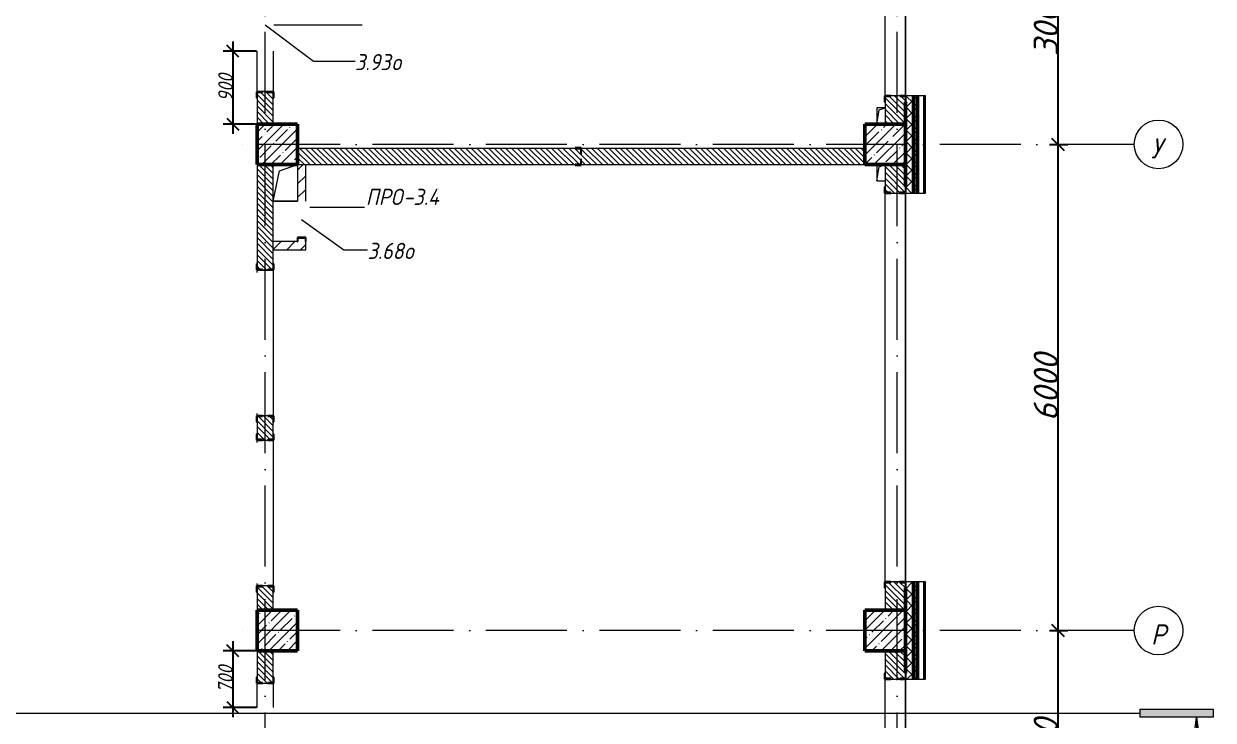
# Model space of a CAD drawing. Header units: millimetres. Extents: x -537608 to 253996, y -217170 to 186033.
# Drawn here: x -88314 to -73636, y 110408 to 119004 of the extents above; entities that cross this region are included whole.
import ezdxf

# ---------------------------------------------------------------- set-up
doc = ezdxf.new("R2010")
doc.units = ezdxf.units.MM
doc.linetypes.add('50_200_ШТРИХ_1Т_ш5_п1_п1_', pattern=[1400, 1000, -200, 0, -200])
for name, color, linetype, lineweight in [('A-____-____-DIMS', 7, 'Continuous', 9), ('A-FLOR-____-OTLN', 7, 'Continuous', 9), ('A-GENM-____-IDEN', 7, 'Continuous', 9), ('A-GENM-____-MCUT', 7, 'Continuous', 25), ('A-GENM-____-OTLN', 7, 'Continuous', 9), ('A-GENM-____-OTLN-1', 7, 'Continuous', 25), ('A-GLAZ-____-IDEN', 7, 'Continuous', 9), ('A-WALL-____-MCUT-2', 7, 'Continuous', 50), ('A-WALL-____-MCUT-3', 7, 'Continuous', 9), ('A-WALL-____-OTLN', 7, 'Continuous', 9), ('A-WALL-____-PATT-1', 7, 'Continuous', 9), ('A-WALL-FNSH-MCUT-1', 7, 'Continuous', 9), ('G-____-____-SYMB', 7, 'Continuous', 9), ('I-WALL-____-OTLN', 7, 'Continuous', 9), ('S-COLS-____-MCUT', 7, 'Continuous', 50), ('S-COLS-____-OTLN', 7, 'Continuous', 9), ('S-GRID-____-IDEN', 7, 'Continuous', 9), ('S-GRID-____-OTLN-1', 7, '50_200_ШТРИХ_1Т_ш5_п1_п1_', 9)]:
    doc.layers.add(name, color=color, linetype=linetype, lineweight=lineweight)
doc.layers.add('G-____-____-SYMB-1', color=9, linetype='Continuous', lineweight=9, true_color=0x808080)
doc.styles.add('ISOCPEUR_I', font='isocpeui.ttf', dxfattribs={"height": 300})
doc.styles.add('ISOCPEUR_I_10', font='isocpeui.ttf', dxfattribs={"width": 0.9, "height": 180})
doc.styles.add('ISOCPEUR_I_9', font='isocpeui.ttf', dxfattribs={"width": 0.9, "height": 250})
doc.dimstyles.new('ISO-1_8_0_9К_СРЕДНИЙ_Кладочные_4', dxfattribs={"dimscale": 304.8, "dimtxt": 179.276612, "dimasz": 0.492126, "dimexe": 0.393701, "dimexo": 0, "dimgap": 0, "dimtad": 1, "dimdec": 3, "dimrnd": 0.001, "dimdsep": 46, "dimtxsty": 'ISOCPEUR_I_10', "dimblk1": 'OBLIQUE', "dimblk2": 'OBLIQUE', "dimsah": 1, "dimcen": 0.09, "dimdle": 0.393701, "dimazin": 0, "dimtfac": 1, "dimtdec": 4, "dimtix": 1, "dimtmove": 1, "dimatfit": 3, "dimfxl": 1, "dimtvp": 1, "dimtolj": 1, "dimtzin": 0, "dimarcsym": 2})
doc.dimstyles.new('ISO-2_5_0_9К_БОЛЬШОЙ_ОСИ', dxfattribs={"dimscale": 304.8, "dimtxt": 248.995294, "dimasz": 0.492126, "dimexe": 0.393701, "dimexo": 0, "dimgap": 0, "dimtad": 1, "dimdec": 0, "dimzin": 0, "dimdsep": 46, "dimtxsty": 'ISOCPEUR_I', "dimblk1": 'OBLIQUE', "dimblk2": 'OBLIQUE', "dimsah": 1, "dimcen": 0.09, "dimdle": 0.393701, "dimazin": 0, "dimtfac": 1, "dimtdec": 4, "dimtix": 1, "dimtmove": 0, "dimatfit": 3, "dimfxl": 1, "dimtvp": 1, "dimtolj": 1, "dimtzin": 0, "dimarcsym": 2})
pattern_1 = [(45, (-178684.97, 83184.24), (-70.71068, 70.71068), []), (135, (-178684.97, 83184.24), (-70.71068, -70.71068), [])]
pattern_2 = [(135, (-178684.97, 83184.237), (-35.35534, -35.35534), [])]
pattern_3 = [(45, (-178684.97, 83184.24), (-84.85281, 84.85281), [])]

# ---------------------------------------------------------------- blocks, each defined once
blk = doc.blocks.new('BSC_Колонна _Прямоугольная - 500х500-V33-АР1_План отверстий 3 этажа в осях 1-64_А-ГГ')
at = {"layer": 'S-COLS-____-OTLN'}
h = blk.add_hatch(dxfattribs=at)
h.set_pattern_fill('FP_70', color=256, style=0, pattern_type=2)
h.set_pattern_definition([(45, (-101000, -34331.04), (-114.04925, 114.04925), []), (45, (-100885.95, -34331.04), (-114.04925, 114.04925), [201.613, -40.323, 3.353, -36.97])])
h.paths.add_polyline_path([(-250, -250), (250, -250), (250, 250), (-250, 250), (-250, -56)], flags=0)
at = {"layer": 'S-COLS-____-MCUT'}
for p, q in [((250, 250), (-250, 250)), ((-250, 250), (-250, -250)), ((250, -250), (250, 250)), ((-250, -250), (250, -250))]:
    blk.add_line(p, q, dxfattribs=at)
blk = doc.blocks.new('BSC_Колонна _Прямоугольная - 500х500-V34-АР1_План отверстий 3 этажа в осях 1-64_А-ГГ')
at = {"layer": 'S-COLS-____-OTLN'}
h = blk.add_hatch(dxfattribs=at)
h.set_pattern_fill('FP_71', color=256, style=0, pattern_type=2)
h.set_pattern_definition([(45, (-93500, -34331.04), (-114.04925, 114.04925), []), (45, (-93385.95, -34331.04), (-114.04925, 114.04925), [201.613, -40.323, 3.353, -36.97])])
h.paths.add_polyline_path([(-250, -250), (250, -250), (250, 250), (-250, 250)], flags=0)
at = {"layer": 'S-COLS-____-MCUT'}
for p, q in [((250, 250), (-250, 250)), ((-250, 250), (-250, -250)), ((250, -250), (250, 250)), ((-250, -250), (250, -250))]:
    blk.add_line(p, q, dxfattribs=at)
blk = doc.blocks.new('BSC_Колонна _Прямоугольная - 500х500-V39-АР1_План отверстий 3 этажа в осях 1-64_А-ГГ')
at = {"layer": 'S-COLS-____-OTLN'}
h = blk.add_hatch(dxfattribs=at)
h.set_pattern_fill('FP_76', color=256, style=0, pattern_type=2)
h.set_pattern_definition([(45, (-101000, -28331.04), (-114.04925, 114.04925), []), (45, (-100885.95, -28331.04), (-114.04925, 114.04925), [201.613, -40.323, 3.353, -36.97])])
h.paths.add_polyline_path([(-250, -250), (250, -250), (250, 250), (-250, 250), (-250, -76)], flags=0)
at = {"layer": 'S-COLS-____-MCUT'}
for p, q in [((250, 250), (-250, 250)), ((-250, 250), (-250, -250)), ((250, -250), (250, 250)), ((-250, -250), (250, -250))]:
    blk.add_line(p, q, dxfattribs=at)
blk = doc.blocks.new('BSC_Колонна _Прямоугольная - 500х500-V40-АР1_План отверстий 3 этажа в осях 1-64_А-ГГ')
at = {"layer": 'S-COLS-____-OTLN'}
h = blk.add_hatch(dxfattribs=at)
h.set_pattern_fill('FP_77', color=256, style=0, pattern_type=2)
h.set_pattern_definition([(45, (-93500, -28331.04), (-114.04925, 114.04925), []), (45, (-93385.95, -28331.04), (-114.04925, 114.04925), [201.613, -40.323, 3.353, -36.97])])
h.paths.add_polyline_path([(-250, -250), (250, -250), (250, 250), (-250, 250), (-250, -76)], flags=0)
at = {"layer": 'S-COLS-____-MCUT'}
for p, q in [((250, 250), (-250, 250)), ((-250, 250), (-250, -250)), ((250, -250), (250, 250)), ((-250, -250), (250, -250))]:
    blk.add_line(p, q, dxfattribs=at)
blk = doc.blocks.new('Фахверк_СКБ_Уголок - 250_2700-27497298-АР1_План отверстий 3 этажа в осях 1-64_А-ГГ')
at = {"layer": 'A-GENM-____-MCUT'}
for p, q in [((200, 181), (125, 181)), ((125, 181), (125, 106)), ((131, 106), (131, 175)), ((131, 175), (200, 175)), ((200, 175), (200, 181)), ((125, 106), (131, 106)), ((131, -6), (125, -6)), ((125, -6), (125, -81)), ((125, -81), (200, -81)), ((131, -75), (131, -6)), ((200, -75), (131, -75)), ((200, -81), (200, -75))]:
    blk.add_line(p, q, dxfattribs=at)
blk = doc.blocks.new('Фахверк_СКБ_Уголок - 200_3550-28267367-АР1_План отверстий 3 этажа в осях 1-64_А-ГГ')
at = {"layer": 'A-GENM-____-MCUT'}
for p, q in [((200, 156), (125, 156)), ((125, 156), (125, 81)), ((131, 81), (131, 150)), ((131, 150), (200, 150)), ((200, 150), (200, 156)), ((125, 81), (131, 81)), ((131, 19), (125, 19)), ((125, 19), (125, -56)), ((131, -50), (131, 19)), ((125, -56), (200, -56)), ((200, -50), (131, -50)), ((200, -56), (200, -50))]:
    blk.add_line(p, q, dxfattribs=at)
blk = doc.blocks.new('154_Стойка_СКБ_Уголок - СМ-2480_200-28346303-АР1_План отверстий 3 этажа в осях 1-64_А-ГГ')
at = {"layer": 'A-GENM-____-MCUT'}
for p, q in [((125, 156), (125, 81)), ((200, 156), (125, 156)), ((131, 81), (131, 150)), ((131, 150), (200, 150)), ((200, 150), (200, 156)), ((125, 81), (131, 81)), ((131, 19), (125, 19)), ((125, 19), (125, -56)), ((131, -50), (131, 19)), ((125, -56), (200, -56)), ((200, -50), (131, -50)), ((200, -56), (200, -50))]:
    blk.add_line(p, q, dxfattribs=at)
blk = doc.blocks.new('Стойка_Влож_Полоса боковая - Полоса-28213942-АР1_План отверстий 3 этажа в осях 1-64_А-ГГ')
at = {"layer": 'A-GENM-____-OTLN'}
for p, q in [((-5, 60), (0, 60)), ((-5, -60), (-5, 60)), ((0, 31), (0, -31)), ((0, -60), (-5, -60))]:
    blk.add_line(p, q, dxfattribs=at)
blk = doc.blocks.new('Фахверк_СКБ_Уголок - 200_3960-28268576-АР1_План отверстий 3 этажа в осях 1-64_А-ГГ')
at = {"layer": 'A-GENM-____-MCUT'}
for p, q in [((200, 156), (125, 156)), ((125, 156), (125, 81)), ((131, 81), (131, 150)), ((131, 150), (200, 150)), ((200, 150), (200, 156)), ((125, 81), (131, 81)), ((131, 19), (125, 19)), ((125, 19), (125, -56)), ((131, -50), (131, 19)), ((125, -56), (200, -56)), ((200, -50), (131, -50)), ((200, -56), (200, -50))]:
    blk.add_line(p, q, dxfattribs=at)
blk = doc.blocks.new('Фахверк_СКБ_Уголок - 200_3960_зеркало-28268689-АР1_План отверстий 3 этажа в осях 1-64_А-ГГ')
at = {"layer": 'A-GENM-____-MCUT'}
for p, q in [((200, 156), (125, 156)), ((125, 156), (125, 81)), ((131, 81), (131, 150)), ((131, 150), (200, 150)), ((200, 150), (200, 156)), ((125, 81), (131, 81)), ((131, 19), (125, 19)), ((125, 19), (125, -56)), ((131, -50), (131, 19)), ((125, -56), (200, -56)), ((200, -50), (131, -50)), ((200, -56), (200, -50))]:
    blk.add_line(p, q, dxfattribs=at)
blk = doc.blocks.new('AR_Отверстие прямоугольное _в плите_ - AR_Отверстие прямоугольное _в плите_-V179-АР1_План отверстий 3 этажа в осях 1-64_А-ГГ')
at = {"layer": 'A-GENM-____-OTLN'}
for p, q in [((50, 100), (-50, 100)), ((-50, 100), (-50, -100)), ((-50, -100), (-25, 75)), ((-25, 75), (50, 100))]:
    blk.add_line(p, q, dxfattribs=at)
blk = doc.blocks.new('AR_Отверстие прямоугольное _в плите_ - AR_Отверстие прямоугольное _в плите_-V178-АР1_План отверстий 3 этажа в осях 1-64_А-ГГ')
at = {"layer": 'A-GENM-____-OTLN'}
for p, q in [((-50, 100), (-50, -100)), ((-50, -100), (-25, 75)), ((-25, 75), (50, 100)), ((-50, -100), (50, -100))]:
    blk.add_line(p, q, dxfattribs=at)
blk = doc.blocks.new('AR_Отверстие прямоугольное _в плите_ - AR_Отверстие прямоугольное _в плите_-30552603-АР1_План отверстий 3 этажа в осях 1-64_А-ГГ')
at = {"layer": 'A-GENM-____-OTLN'}
for p, q in [((-150, -225), (-75, 150)), ((-75, 150), (150, 225)), ((-150, -225), (150, -225))]:
    blk.add_line(p, q, dxfattribs=at)
blk = doc.blocks.new('154_Фахверк_СКБ_Швеллер - Тип_100_3960_зеркало-28515619-АР1_План отверстий 3 этажа в осях 1-64_А-ГГ')
at = {"layer": 'A-GENM-____-MCUT'}
for p, q in [((175, 50), (125, 50)), ((125, 50), (125, -50)), ((128, 47), (175, 47)), ((128, -47), (128, 47)), ((175, 47), (175, 50)), ((125, -50), (175, -50)), ((175, -47), (128, -47)), ((175, -50), (175, -47))]:
    blk.add_line(p, q, dxfattribs=at)
blk = doc.blocks.new('Ось сетки - Круг_Ø6_00__ISO-2_5_0_9K_-25732049-АР1_План отверстий 3 этажа в осях 1-64_А-ГГ')
at = {"layer": 'S-GRID-____-IDEN'}
blk.add_circle((0, 0), 3, dxfattribs=at)
blk = doc.blocks.new('_Oblique')
at = {"color": 0, "linetype": 'ByBlock', "lineweight": -2}
blk.add_line((-0.5, -0.5), (0.5, 0.5), dxfattribs=at)
blk = doc.blocks.new('*D1162')
at = {"layer": 'A-____-____-DIMS', "color": 0, "lineweight": -2, "transparency": 16777216}
for p, q in [((-75551, 108395), (-75551, 111635)), ((-75657, 111515), (-75431, 111515)), ((-75657, 108515), (-75431, 108515))]:
    blk.add_line(p, q, dxfattribs=at)
at = {"layer": 'Defpoints', "color": 0, "transparency": 16777216}
for p in [(-75657, 111515), (-75551, 111515), (-75657, 108515)]:
    blk.add_point(p, dxfattribs=at)
at = {"layer": 'A-____-____-DIMS', "color": 0, "lineweight": -2, "transparency": 16777216, "xscale": 150, "yscale": 150, "zscale": 150}
for p, rotation in [((-75551, 111515), 90), ((-75551, 108515), 270)]:
    blk.add_blockref('_Oblique', p, dxfattribs=dict(at, rotation=rotation))
at = {"layer": 'A-____-____-DIMS', "color": 0, "transparency": 16777216, "insert": (-75701, 110015), "char_height": 300, "width": 758.48, "attachment_point": 5, "rotation": 90, "style": 'ISOCPEUR_I'}
blk.add_mtext('\\A1;3000', dxfattribs=at)
blk = doc.blocks.new('*D1163')
at = {"layer": 'A-____-____-DIMS', "color": 0, "lineweight": -2, "transparency": 16777216}
for p, q in [((-75551, 111395), (-75551, 117635)), ((-75657, 117515), (-75431, 117515)), ((-75657, 111515), (-75431, 111515))]:
    blk.add_line(p, q, dxfattribs=at)
at = {"layer": 'Defpoints', "color": 0, "transparency": 16777216}
for p in [(-75657, 117515), (-75551, 117515), (-75657, 111515)]:
    blk.add_point(p, dxfattribs=at)
at = {"layer": 'A-____-____-DIMS', "color": 0, "lineweight": -2, "transparency": 16777216, "xscale": 150, "yscale": 150, "zscale": 150}
for p, rotation in [((-75551, 117515), 90), ((-75551, 111515), 270)]:
    blk.add_blockref('_Oblique', p, dxfattribs=dict(at, rotation=rotation))
at = {"layer": 'A-____-____-DIMS', "color": 0, "transparency": 16777216, "insert": (-75701, 114515), "char_height": 300, "width": 758.48, "attachment_point": 5, "rotation": 90, "style": 'ISOCPEUR_I'}
blk.add_mtext('\\A1;6000', dxfattribs=at)
blk = doc.blocks.new('*D1164')
at = {"layer": 'A-____-____-DIMS', "color": 0, "lineweight": -2, "transparency": 16777216}
for p, q in [((-75657, 120515), (-75431, 120515)), ((-75551, 117395), (-75551, 120635)), ((-75657, 117515), (-75431, 117515))]:
    blk.add_line(p, q, dxfattribs=at)
at = {"layer": 'Defpoints', "color": 0, "transparency": 16777216}
for p in [(-75657, 120515), (-75551, 120515), (-75657, 117515)]:
    blk.add_point(p, dxfattribs=at)
at = {"layer": 'A-____-____-DIMS', "color": 0, "lineweight": -2, "transparency": 16777216, "xscale": 150, "yscale": 150, "zscale": 150}
for p, rotation in [((-75551, 120515), 90), ((-75551, 117515), 270)]:
    blk.add_blockref('_Oblique', p, dxfattribs=dict(at, rotation=rotation))
at = {"layer": 'A-____-____-DIMS', "color": 0, "transparency": 16777216, "insert": (-75701, 119015), "char_height": 300, "width": 758.48, "attachment_point": 5, "rotation": 90, "style": 'ISOCPEUR_I'}
blk.add_mtext('\\A1;3000', dxfattribs=at)
blk = doc.blocks.new('Разрез - Концевая часть разреза-18266132-АР1_План отверстий 3 этажа в осях 1-64_А-ГГ')
at = {"layer": 'G-____-____-SYMB'}
for points in [[(0, 0.5), (0, -0.5), (-9, -0.5), (-9, 0.5)], [(-6.29, -5.5), (-7.61, -5.5), (-6.95, -0.5)]]:
    blk.add_hatch(color=256, dxfattribs=at).paths.add_polyline_path(points, flags=0)
for p, q in [((0, 0.5), (-9, 0.5)), ((-9, 0.5), (-9, -0.5)), ((0, -0.5), (0, 0.5)), ((-9, -0.5), (0, -0.5)), ((-6.95, -0.5), (-7.61, -5.5)), ((-6.95, -0.5), (-6.95, -10.5)), ((-6.29, -5.5), (-6.95, -0.5)), ((-7.61, -5.5), (-6.29, -5.5))]:
    blk.add_line(p, q, dxfattribs=at)
blk = doc.blocks.new('*D1246')
at = {"layer": 'A-____-____-DIMS', "color": 0, "lineweight": -2, "transparency": 16777216}
for p, q in [((-85435, 111265), (-85854, 111265)), ((-85734, 111385), (-85734, 110445)), ((-85441, 110565), (-85854, 110565))]:
    blk.add_line(p, q, dxfattribs=at)
at = {"layer": 'Defpoints', "color": 0, "transparency": 16777216}
for p in [(-85435, 111265), (-85734, 110565), (-85441, 110565)]:
    blk.add_point(p, dxfattribs=at)
at = {"layer": 'A-____-____-DIMS', "color": 0, "lineweight": -2, "transparency": 16777216, "xscale": 150, "yscale": 150, "zscale": 150}
for p, rotation in [((-85734, 111265), 90), ((-85734, 110565), 270)]:
    blk.add_blockref('_Oblique', p, dxfattribs=dict(at, rotation=rotation))
at = {"layer": 'A-____-____-DIMS', "color": 0, "transparency": 16777216, "insert": (-85825, 110915), "char_height": 180, "width": 409.58, "attachment_point": 5, "rotation": 90, "style": 'ISOCPEUR_I_10'}
blk.add_mtext('\\A1;700', dxfattribs=at)
blk = doc.blocks.new('*D1247')
at = {"layer": 'A-____-____-DIMS', "color": 0, "lineweight": -2, "transparency": 16777216}
for p, q in [((-85734, 118785), (-85734, 117645)), ((-85441, 118665), (-85854, 118665)), ((-85435, 117765), (-85854, 117765))]:
    blk.add_line(p, q, dxfattribs=at)
at = {"layer": 'Defpoints', "color": 0, "transparency": 16777216}
for p in [(-85441, 118665), (-85734, 117765), (-85435, 117765)]:
    blk.add_point(p, dxfattribs=at)
at = {"layer": 'A-____-____-DIMS', "color": 0, "lineweight": -2, "transparency": 16777216, "xscale": 150, "yscale": 150, "zscale": 150}
for p, rotation in [((-85734, 118665), 90), ((-85734, 117765), 270)]:
    blk.add_blockref('_Oblique', p, dxfattribs=dict(at, rotation=rotation))
at = {"layer": 'A-____-____-DIMS', "color": 0, "transparency": 16777216, "insert": (-85824, 118215), "char_height": 180, "width": 409.58, "attachment_point": 5, "rotation": 90, "style": 'ISOCPEUR_I_10'}
blk.add_mtext('\\A1;900', dxfattribs=at)

msp = doc.modelspace()

# ---------------------------------------------------------------- hatches: boundary and pattern name
at = {"layer": 'A-WALL-____-PATT-1'}
h = msp.add_hatch(dxfattribs=at)
h.set_pattern_fill('FP_1', color=256, style=0, pattern_type=2)
h.set_pattern_definition(pattern_1)
h.paths.add_polyline_path([(-77334.9702, 81165.2788), (-77334.9702, 82115.2788), (-77428.9702, 82115.2788), (-77428.9702, 82040.2788), (-77434.9702, 82040.2788), (-77434.9702, 81165.2788)], flags=0)
h.paths.add_polyline_path([(-77428.9702, 83915.2788), (-77334.9702, 83915.2788), (-77334.9702, 85115.2788), (-77428.9702, 85115.2788), (-77428.9702, 85040.2788), (-77434.9702, 85040.2788), (-77434.9702, 83990.2788), (-77428.9702, 83990.2788), (-77428.9702, 83918.2901)], flags=0)
h.paths.add_polyline_path([(-77334.9702, 86915.2788), (-77334.9702, 88115.2788), (-77428.9702, 88115.2788), (-77428.9702, 88040.2788), (-77434.9702, 88040.2788), (-77434.9702, 86990.2788), (-77428.9702, 86990.2788), (-77428.9702, 86915.2788)], flags=0)
h.paths.add_polyline_path([(-77334.9702, 89915.2788), (-77334.9702, 91115.2788), (-77428.9702, 91115.2788), (-77428.9702, 91040.2788), (-77434.9702, 91040.2788), (-77434.9702, 89990.2788), (-77428.9702, 89990.2788), (-77428.9702, 89915.2788)], flags=0)
h.paths.add_polyline_path([(-77428.9702, 92915.2788), (-77334.9702, 92915.2788), (-77334.9702, 94115.2788), (-77428.9702, 94115.2788), (-77428.9702, 94040.2788), (-77434.9702, 94040.2788), (-77434.9702, 92990.2788), (-77428.9702, 92990.2788), (-77428.9702, 92921.2788)], flags=0)
h.paths.add_polyline_path([(-77428.9702, 98915.2788), (-77334.9702, 98915.2788), (-77334.9702, 100115.2788), (-77428.9702, 100115.2788), (-77428.9702, 100040.2788), (-77434.9702, 100040.2788), (-77434.9702, 98990.2788), (-77428.9702, 98990.2788), (-77428.9702, 98921.2788)], flags=0)
h.paths.add_polyline_path([(-77428.9702, 101915.2788), (-77334.9702, 101915.2788), (-77334.9702, 103115.2788), (-77428.9702, 103115.2788), (-77428.9702, 103040.2788), (-77434.9702, 103040.2788), (-77434.9702, 101990.2788), (-77428.9702, 101990.2788), (-77428.9702, 101921.2788)], flags=0)
h.paths.add_polyline_path([(-77334.9702, 104915.2788), (-77334.9702, 106115.2788), (-77428.9702, 106115.2788), (-77428.9702, 106040.2788), (-77434.9702, 106040.2788), (-77434.9702, 104990.2788), (-77428.9702, 104990.2788), (-77428.9702, 104915.2788)], flags=0)
h.paths.add_polyline_path([(-77428.9702, 107915.2788), (-77334.9702, 107915.2788), (-77334.9702, 109115.2788), (-77428.9702, 109115.2788), (-77428.9702, 109040.2788), (-77434.9702, 109040.2788), (-77434.9702, 107990.2788), (-77428.9702, 107990.2788), (-77428.9702, 107921.2788)], flags=0)
h.paths.add_polyline_path([(-77334.9702, 110915.2788), (-77334.9702, 112115.2788), (-77428.9702, 112115.2788), (-77428.9702, 112040.2788), (-77434.9702, 112040.2788), (-77434.9702, 110990.2788), (-77428.9702, 110990.2788), (-77428.9702, 110915.2788)], flags=0)
h.paths.add_polyline_path([(-77334.9702, 116915.2788), (-77334.9702, 118115.2788), (-77428.9702, 118115.2788), (-77428.9702, 118040.2788), (-77434.9702, 118040.2788), (-77434.9702, 116990.2788), (-77428.9702, 116990.2788), (-77428.9702, 116915.2788)], flags=0)
h.paths.add_polyline_path([(-77428.9702, 119915.2788), (-77334.9702, 119915.2788), (-77334.9702, 121115.2788), (-77428.9702, 121115.2788), (-77428.9702, 121040.2788), (-77434.9702, 121040.2788), (-77434.9702, 119990.2788), (-77428.9702, 119990.2788), (-77428.9702, 119921.2788)], flags=0)
h.paths.add_polyline_path([(-77334.9702, 122915.2788), (-77334.9702, 124115.2788), (-77428.9702, 124115.2788), (-77428.9702, 124040.2788), (-77434.9702, 124040.2788), (-77434.9702, 122990.2788), (-77428.9702, 122990.2788), (-77428.9702, 122915.2788)], flags=0)
h.paths.add_polyline_path([(-77334.9702, 128915.2788), (-77334.9702, 129980.2788), (-77434.9702, 129980.2788), (-77434.9702, 128990.2788), (-77428.9702, 128990.2788), (-77428.9702, 128915.2788)], flags=0)
h = msp.add_hatch(dxfattribs=at)
h.set_pattern_fill('FP_1', color=256, style=0, pattern_type=2)
h.set_pattern_definition(pattern_1)
h.paths.add_polyline_path([(-77334.9702, 81115.2788), (-77284.9702, 81115.2788), (-77284.9702, 82115.2788), (-77334.9702, 82115.2788), (-77334.9702, 81165.2788)], flags=0)
h.paths.add_polyline_path([(-77334.9702, 83915.2788), (-77284.9702, 83915.2788), (-77284.9702, 85115.2788), (-77334.9702, 85115.2788), (-77334.9702, 83918.2901)], flags=0)
h.paths.add_polyline_path([(-77284.9702, 86915.2788), (-77284.9702, 88115.2788), (-77334.9702, 88115.2788), (-77334.9702, 86915.2788)], flags=0)
h.paths.add_polyline_path([(-77284.9702, 89915.2788), (-77284.9702, 91115.2788), (-77334.9702, 91115.2788), (-77334.9702, 89915.2788)], flags=0)
h.paths.add_polyline_path([(-77334.9702, 92915.2788), (-77284.9702, 92915.2788), (-77284.9702, 94115.2788), (-77334.9702, 94115.2788), (-77334.9702, 93378.6243)], flags=0)
h.paths.add_polyline_path([(-77334.9702, 98915.2788), (-77284.9702, 98915.2788), (-77284.9702, 100115.2788), (-77334.9702, 100115.2788), (-77334.9702, 99398.8369)], flags=0)
h.paths.add_polyline_path([(-77284.9702, 101915.2788), (-77284.9702, 103115.2788), (-77334.9702, 103115.2788), (-77334.9702, 101915.2788)], flags=0)
h.paths.add_polyline_path([(-77284.9702, 104915.2788), (-77284.9702, 106115.2788), (-77334.9702, 106115.2788), (-77334.9702, 104915.2788)], flags=0)
h.paths.add_polyline_path([(-77334.9702, 107915.2788), (-77284.9702, 107915.2788), (-77284.9702, 109115.2788), (-77334.9702, 109115.2788), (-77334.9702, 107999.1407)], flags=0)
h.paths.add_polyline_path([(-77334.9702, 110915.2788), (-77284.9702, 110915.2788), (-77284.9702, 112115.2788), (-77334.9702, 112115.2788), (-77334.9702, 111439.2622)], flags=0)
h.paths.add_polyline_path([(-77334.9702, 116915.2788), (-77284.9702, 116915.2788), (-77284.9702, 118115.2788), (-77334.9702, 118115.2788), (-77334.9702, 117459.4748)], flags=0)
h.paths.add_polyline_path([(-77284.9702, 119915.2788), (-77284.9702, 121115.2788), (-77334.9702, 121115.2788), (-77334.9702, 119915.2788)], flags=0)
h.paths.add_polyline_path([(-77334.9702, 122915.2788), (-77284.9702, 122915.2788), (-77284.9702, 124115.2788), (-77334.9702, 124115.2788), (-77334.9702, 123479.6874)], flags=0)
h.paths.add_polyline_path([(-77334.9702, 128915.2788), (-77284.9702, 128915.2788), (-77284.9702, 129980.2788), (-77334.9702, 129980.2788), (-77334.9702, 129499.9001)], flags=0)
h = msp.add_hatch(dxfattribs=at)
h.set_pattern_fill('FP_3', color=256, style=0, pattern_type=2)
h.set_pattern_definition([(45, (-178684.97, 83184.24), (-85.53659, 85.53659), []), (45, (-178627.95, 83184.24), (-85.53659, 85.53659), [])])
h.paths.add_polyline_path([(-77204.9702, 81015.2788), (-77184.9702, 81015.2788), (-77184.9702, 82115.2788), (-77204.9702, 82115.2788), (-77204.9702, 81035.2788)], flags=0)
h.paths.add_polyline_path([(-77184.9702, 83915.2788), (-77184.9702, 85115.2788), (-77204.9702, 85115.2788), (-77204.9702, 83915.2788)], flags=0)
h.paths.add_polyline_path([(-77204.9702, 86915.2788), (-77184.9702, 86915.2788), (-77184.9702, 88115.2788), (-77204.9702, 88115.2788), (-77204.9702, 87358.4116)], flags=0)
h.paths.add_polyline_path([(-77204.9702, 89915.2788), (-77184.9702, 89915.2788), (-77184.9702, 91115.2788), (-77204.9702, 91115.2788), (-77204.9702, 89938.5028)], flags=0)
h.paths.add_polyline_path([(-77184.9702, 92915.2788), (-77184.9702, 94115.2788), (-77204.9702, 94115.2788), (-77204.9702, 92915.2788)], flags=0)
h.paths.add_polyline_path([(-77184.9702, 98915.2788), (-77184.9702, 100115.2788), (-77204.9702, 100115.2788), (-77204.9702, 98915.2788)], flags=0)
h.paths.add_polyline_path([(-77184.9702, 101915.2788), (-77184.9702, 103115.2788), (-77204.9702, 103115.2788), (-77204.9702, 101915.2788)], flags=0)
h.paths.add_polyline_path([(-77184.9702, 104915.2788), (-77184.9702, 106115.2788), (-77204.9702, 106115.2788), (-77204.9702, 104915.2788)], flags=0)
h.paths.add_polyline_path([(-77204.9702, 107915.2788), (-77184.9702, 107915.2788), (-77184.9702, 109115.2788), (-77204.9702, 109115.2788), (-77204.9702, 107999.1407)], flags=0)
h.paths.add_polyline_path([(-77184.9702, 110915.2788), (-77184.9702, 112115.2788), (-77204.9702, 112115.2788), (-77204.9702, 110915.2788)], flags=0)
h.paths.add_polyline_path([(-77184.9702, 116915.2788), (-77184.9702, 118115.2788), (-77204.9702, 118115.2788), (-77204.9702, 116915.2788)], flags=0)
h.paths.add_polyline_path([(-77204.9702, 119915.2788), (-77184.9702, 119915.2788), (-77184.9702, 121115.2788), (-77204.9702, 121115.2788), (-77204.9702, 120039.5659)], flags=0)
h.paths.add_polyline_path([(-77184.9702, 122915.2788), (-77184.9702, 124115.2788), (-77204.9702, 124115.2788), (-77204.9702, 122915.2788)], flags=0)
h.paths.add_polyline_path([(-77184.9702, 128915.2788), (-77184.9702, 129980.2788), (-77204.9702, 129980.2788), (-77204.9702, 128915.2788)], flags=0)
h = msp.add_hatch(dxfattribs=at)
h.set_pattern_fill('FP_6', color=256, style=0, pattern_type=2)
h.set_pattern_definition(pattern_2)
h.paths.add_polyline_path([(-85434.9702, 117765.2788), (-85234.9702, 117765.2788), (-85234.9702, 118159.2788), (-85303.9702, 118159.2788), (-85303.9702, 118165.2788), (-85365.9702, 118165.2788), (-85365.9702, 118159.2788), (-85434.9702, 118159.2788), (-85434.9702, 118090.2788)], flags=0)
h.paths.add_polyline_path([(-85303.9702, 119865.2788), (-85303.9702, 119871.2788), (-85234.9702, 119871.2788), (-85234.9702, 120265.2788), (-85434.9702, 120265.2788), (-85434.9702, 119871.2788), (-85365.9702, 119871.2788), (-85365.9702, 119865.2788)], flags=0)
h = msp.add_hatch(dxfattribs=at)
h.set_pattern_fill('FP_6', color=256, style=0, pattern_type=2)
h.set_pattern_definition(pattern_2)
h.paths.add_polyline_path([(-77503.9702, 117765.2788), (-77434.9702, 117765.2788), (-77434.9702, 118109.2788), (-77503.9702, 118109.2788), (-77503.9702, 118115.2788), (-77615.9702, 118115.2788), (-77615.9702, 118109.2788), (-77684.9702, 118109.2788), (-77684.9702, 117765.2788)], flags=0)
h.paths.add_polyline_path([(-77503.9702, 119915.2788), (-77503.9702, 119921.2788), (-77434.9702, 119921.2788), (-77434.9702, 120265.2788), (-77684.9702, 120265.2788), (-77684.9702, 119921.2788), (-77615.9702, 119921.2788), (-77615.9702, 119915.2788)], flags=0)
h = msp.add_hatch(dxfattribs=at)
h.set_pattern_fill('FP_6', color=256, style=0, pattern_type=2)
h.set_pattern_definition(pattern_2)
h.paths.add_polyline_path([(-77953.1827, 117265.2788), (-77934.9702, 117265.2788), (-77934.9702, 117465.2788), (-81434.9702, 117465.2788), (-81434.9702, 117396.2788), (-81440.9702, 117396.2788), (-81440.9702, 117465.2788), (-84934.9702, 117465.2788), (-84934.9702, 117265.2788), (-81440.9702, 117265.2788), (-81440.9702, 117334.2788), (-81434.9702, 117334.2788), (-81434.9702, 117265.2788), (-79720.647, 117265.2788)], flags=0)
h = msp.add_hatch(dxfattribs=at)
h.set_pattern_fill('FP_6', color=256, style=0, pattern_type=2)
h.set_pattern_definition(pattern_2)
h.paths.add_polyline_path([(-85234.9702, 111765.2788), (-85234.9702, 112059.2788), (-85303.9702, 112059.2788), (-85303.9702, 112065.2788), (-85365.9702, 112065.2788), (-85365.9702, 112059.2788), (-85434.9702, 112059.2788), (-85434.9702, 111765.2788)], flags=0)
h.paths.add_polyline_path([(-85365.9702, 113865.2788), (-85303.9702, 113865.2788), (-85303.9702, 113871.2788), (-85234.9702, 113871.2788), (-85234.9702, 114159.2788), (-85303.9702, 114159.2788), (-85303.9702, 114165.2788), (-85365.9702, 114165.2788), (-85365.9702, 114159.2788), (-85434.9702, 114159.2788), (-85434.9702, 113871.2788), (-85365.9702, 113871.2788)], flags=0)
h.paths.add_polyline_path([(-85365.9702, 115965.2788), (-85303.9702, 115965.2788), (-85303.9702, 115971.2788), (-85234.9702, 115971.2788), (-85234.9702, 117265.2788), (-85434.9702, 117265.2788), (-85434.9702, 115971.2788), (-85365.9702, 115971.2788)], flags=0)
h = msp.add_hatch(dxfattribs=at)
h.set_pattern_fill('FP_4', color=256, style=0, pattern_type=2)
h.set_pattern_definition(pattern_3)
h.paths.add_polyline_path([(-84837.9702, 116315.2788), (-84837.9702, 116362.2788), (-84931.9702, 116362.2788), (-84931.9702, 116315.2788), (-84884.9702, 116315.2788)], flags=0)
h.paths.add_polyline_path([(-84934.9702, 116815.2788), (-84834.9702, 116815.2788), (-84834.9702, 117265.2788), (-84934.9702, 117265.2788)], flags=0)
h = msp.add_hatch(dxfattribs=at)
h.set_pattern_fill('FP_6', color=256, style=0, pattern_type=2)
h.set_pattern_definition(pattern_2)
h.paths.add_polyline_path([(-77684.9702, 111765.2788), (-77434.9702, 111765.2788), (-77434.9702, 112109.2788), (-77503.9702, 112109.2788), (-77503.9702, 112115.2788), (-77615.9702, 112115.2788), (-77615.9702, 112109.2788), (-77684.9702, 112109.2788), (-77684.9702, 112040.2788)], flags=0)
h.paths.add_polyline_path([(-77615.9702, 116915.2788), (-77503.9702, 116915.2788), (-77503.9702, 116921.2788), (-77434.9702, 116921.2788), (-77434.9702, 117265.2788), (-77684.9702, 117265.2788), (-77684.9702, 116921.2788), (-77615.9702, 116921.2788)], flags=0)
h = msp.add_hatch(dxfattribs=at)
h.set_pattern_fill('FP_4', color=256, style=0, pattern_type=2)
h.set_pattern_definition(pattern_3)
h.paths.add_polyline_path([(-85234.9702, 116215.2788), (-84834.9702, 116215.2788), (-84834.9702, 116315.2788), (-85234.9702, 116315.2788)], flags=0)
h = msp.add_hatch(dxfattribs=at)
h.set_pattern_fill('FP_6', color=256, style=0, pattern_type=2)
h.set_pattern_definition(pattern_2)
h.paths.add_polyline_path([(-85274.9702, 108765.2788), (-85234.9702, 108765.2788), (-85234.9702, 109159.2788), (-85303.9702, 109159.2788), (-85303.9702, 109165.2788), (-85365.9702, 109165.2788), (-85365.9702, 109159.2788), (-85434.9702, 109159.2788), (-85434.9702, 108765.2788), (-85394.9702, 108765.2788)], flags=0)
h.paths.add_polyline_path([(-85365.9702, 110865.2788), (-85303.9702, 110865.2788), (-85303.9702, 110871.2788), (-85234.9702, 110871.2788), (-85234.9702, 111265.2788), (-85434.9702, 111265.2788), (-85434.9702, 110871.2788), (-85365.9702, 110871.2788)], flags=0)
h = msp.add_hatch(dxfattribs=at)
h.set_pattern_fill('FP_6', color=256, style=0, pattern_type=2)
h.set_pattern_definition(pattern_2)
h.paths.add_polyline_path([(-77684.9702, 108765.2788), (-77434.9702, 108765.2788), (-77434.9702, 109109.2788), (-77503.9702, 109109.2788), (-77503.9702, 109115.2788), (-77615.9702, 109115.2788), (-77615.9702, 109109.2788), (-77684.9702, 109109.2788), (-77684.9702, 108859.171)], flags=0)
h.paths.add_polyline_path([(-77503.9702, 110915.2788), (-77503.9702, 110921.2788), (-77434.9702, 110921.2788), (-77434.9702, 111265.2788), (-77684.9702, 111265.2788), (-77684.9702, 110921.2788), (-77615.9702, 110921.2788), (-77615.9702, 110915.2788)], flags=0)

# ---------------------------------------------------------------- linework, layer by layer
at = {"layer": 'A-FLOR-____-OTLN'}
msp.add_line((-84934.9702, 116815.2788), (-85234.9702, 116815.2788), dxfattribs=at)
at = {"layer": 'A-GENM-____-IDEN'}
for p, q in [((-85228.9702, 118990.2788), (-84139.7963, 118990.2788)), ((-84784.9702, 116740.2788), (-84109.5397, 116740.2788))]:
    msp.add_line(p, q, dxfattribs=at)
at = {"layer": 'A-GLAZ-____-IDEN'}
for p, q in [((-85334.9702, 118990.2788), (-84737.3833, 118543.3908)), ((-84737.3833, 118543.3908), (-84226.1963, 118543.3908)), ((-84884.9702, 116590.2788), (-84365.0083, 116212.5803)), ((-84365.0083, 116212.5803), (-84071.3963, 116212.5803))]:
    msp.add_line(p, q, dxfattribs=at)
at = {"layer": 'A-WALL-____-MCUT-2'}
for p, q in [((-77434.9702, 118040.2788), (-77434.9702, 117765.2788)), ((-77334.9702, 116915.2788), (-77334.9702, 118115.2788)), ((-77284.9702, 116915.2788), (-77284.9702, 118115.2788)), ((-77434.9702, 117265.2788), (-77434.9702, 116990.2788)), ((-77434.9702, 112040.2788), (-77434.9702, 111765.2788)), ((-77434.9702, 111765.2788), (-77434.9702, 112040.2788)), ((-77334.9702, 110915.2788), (-77334.9702, 112115.2788)), ((-77284.9702, 110915.2788), (-77284.9702, 112115.2788)), ((-77434.9702, 111265.2788), (-77434.9702, 110990.2788)), ((-77434.9702, 110990.2788), (-77434.9702, 111265.2788))]:
    msp.add_line(p, q, dxfattribs=at)
at = {"layer": 'A-WALL-____-MCUT-3'}
for p, q in [((-85434.9702, 118090.2788), (-85434.9702, 117765.2788)), ((-85234.9702, 117765.2788), (-85234.9702, 118090.2788)), ((-77684.9702, 118040.2788), (-77684.9702, 117765.2788)), ((-77503.9702, 118115.2788), (-77615.9702, 118115.2788)), ((-77204.9702, 118115.2788), (-77428.9702, 118115.2788)), ((-77204.9702, 116915.2788), (-77204.9702, 118115.2788)), ((-81509.9702, 117465.2788), (-84934.9702, 117465.2788)), ((-77934.9702, 117465.2788), (-81434.9702, 117465.2788)), ((-85434.9702, 117265.2788), (-85434.9702, 116040.2788)), ((-85234.9702, 116040.2788), (-85234.9702, 117265.2788)), ((-84934.9702, 117265.2788), (-81509.9702, 117265.2788)), ((-81434.9702, 117265.2788), (-77934.9702, 117265.2788)), ((-77684.9702, 117265.2788), (-77684.9702, 116990.2788)), ((-77615.9702, 116915.2788), (-77503.9702, 116915.2788)), ((-77428.9702, 116915.2788), (-77204.9702, 116915.2788)), ((-85434.9702, 114090.2788), (-85434.9702, 113940.2788)), ((-85303.9702, 114165.2788), (-85365.9702, 114165.2788)), ((-85234.9702, 113940.2788), (-85234.9702, 114090.2788)), ((-85365.9702, 113865.2788), (-85303.9702, 113865.2788)), ((-85303.9702, 112065.2788), (-85365.9702, 112065.2788)), ((-77684.9702, 112040.2788), (-77684.9702, 111765.2788)), ((-77503.9702, 112115.2788), (-77615.9702, 112115.2788)), ((-77204.9702, 112115.2788), (-77428.9702, 112115.2788)), ((-77204.9702, 110915.2788), (-77204.9702, 112115.2788)), ((-85434.9702, 111990.2788), (-85434.9702, 111765.2788)), ((-85234.9702, 111765.2788), (-85234.9702, 111990.2788)), ((-85434.9702, 111265.2788), (-85434.9702, 110940.2788)), ((-85234.9702, 110940.2788), (-85234.9702, 111265.2788)), ((-77684.9702, 111265.2788), (-77684.9702, 110990.2788)), ((-85365.9702, 110865.2788), (-85303.9702, 110865.2788)), ((-77615.9702, 110915.2788), (-77503.9702, 110915.2788)), ((-77428.9702, 110915.2788), (-77204.9702, 110915.2788))]:
    msp.add_line(p, q, dxfattribs=at)
at = {"layer": 'A-WALL-____-OTLN'}
for p, q in [((-77684.9702, 118115.2788), (-77684.9702, 119915.2788)), ((-77434.9702, 118115.2788), (-77434.9702, 119915.2788)), ((-77434.9702, 119915.2788), (-77434.9702, 118115.2788)), ((-77684.9702, 112115.2788), (-77684.9702, 116915.2788)), ((-77434.9702, 112115.2788), (-77434.9702, 116915.2788)), ((-77434.9702, 116915.2788), (-77434.9702, 112115.2788)), ((-77684.9702, 109115.2788), (-77684.9702, 110915.2788)), ((-77434.9702, 109115.2788), (-77434.9702, 110915.2788)), ((-77434.9702, 110915.2788), (-77434.9702, 109115.2788))]:
    msp.add_line(p, q, dxfattribs=at)
at = {"layer": 'A-WALL-FNSH-MCUT-1'}
for p, q in [((-77184.9702, 118115.2788), (-77204.9702, 118115.2788)), ((-77204.9702, 118115.2788), (-77204.9702, 116915.2788)), ((-77184.9702, 116915.2788), (-77184.9702, 118115.2788)), ((-84934.9702, 117265.2788), (-84934.9702, 116815.2788)), ((-84934.9702, 117265.2788), (-84934.9702, 117265.2788)), ((-84834.9702, 116815.2788), (-84834.9702, 117265.2788)), ((-77204.9702, 116915.2788), (-77184.9702, 116915.2788)), ((-84934.9702, 116315.2788), (-85234.9702, 116315.2788)), ((-84834.9702, 116215.2788), (-84834.9702, 116315.2788)), ((-85234.9702, 116215.2788), (-84834.9702, 116215.2788)), ((-77184.9702, 112115.2788), (-77204.9702, 112115.2788)), ((-77204.9702, 112115.2788), (-77204.9702, 110915.2788)), ((-77184.9702, 110915.2788), (-77184.9702, 112115.2788)), ((-77204.9702, 110915.2788), (-77184.9702, 110915.2788))]:
    msp.add_line(p, q, dxfattribs=at)
at = {"layer": 'G-____-____-SYMB-1'}
msp.add_line((-183784.8821, 110495.2788), (-74535.8978, 110495.2788), dxfattribs=at)
at = {"layer": 'I-WALL-____-OTLN'}
for p, q in [((-85434.9702, 118165.2788), (-85434.9702, 118665.2788)), ((-85234.9702, 118665.2788), (-85234.9702, 118165.2788)), ((-85434.9702, 115935.2788), (-85434.9702, 115965.2788)), ((-85234.9702, 115965.2788), (-85234.9702, 114165.2788)), ((-85434.9702, 114165.2788), (-85434.9702, 114195.2788)), ((-85434.9702, 113835.2788), (-85434.9702, 113865.2788)), ((-85234.9702, 113865.2788), (-85234.9702, 112065.2788)), ((-85434.9702, 112065.2788), (-85434.9702, 112095.2788)), ((-85434.9702, 110565.2788), (-85434.9702, 110865.2788)), ((-85234.9702, 110865.2788), (-85234.9702, 110565.2788))]:
    msp.add_line(p, q, dxfattribs=at)
at = {"layer": 'S-GRID-____-OTLN-1'}
for p, q in [((-85334.9702, 78701.6305), (-85334.9702, 133065.1964)), ((-77534.9702, 78701.6305), (-77534.9702, 133065.1964)), ((-74610.5636, 117515.2788), (-85663.7058, 117515.2788)), ((-74610.5636, 111515.2788), (-85663.7058, 111515.2788))]:
    msp.add_line(p, q, dxfattribs=at)

# ---------------------------------------------------------------- block references
at = {"layer": 'A-GENM-____-OTLN'}
for p, rotation in [((-85334.9702, 118165.2788), 269.9999999999999), ((-85334.9702, 115965.2788), 89.99999999999991)]:
    msp.add_blockref('Стойка_Влож_Полоса боковая - Полоса-28213942-АР1_План отверстий 3 этажа в осях 1-64_А-ГГ', p, dxfattribs=dict(at, rotation=rotation))
for name, p in [('AR_Отверстие прямоугольное _в плите_ - AR_Отверстие прямоугольное _в плите_-V179-АР1_План отверстий 3 этажа в осях 1-64_А-ГГ', (-77734.9702, 117865.2788)), ('AR_Отверстие прямоугольное _в плите_ - AR_Отверстие прямоугольное _в плите_-30552603-АР1_План отверстий 3 этажа в осях 1-64_А-ГГ', (-85084.9702, 117040.2788)), ('AR_Отверстие прямоугольное _в плите_ - AR_Отверстие прямоугольное _в плите_-V178-АР1_План отверстий 3 этажа в осях 1-64_А-ГГ', (-77734.9702, 117165.2788))]:
    msp.add_blockref(name, p, dxfattribs=at)
at = {"layer": 'A-GENM-____-OTLN-1'}
for name, p, rotation in [('154_Стойка_СКБ_Уголок - СМ-2480_200-28346303-АР1_План отверстий 3 этажа в осях 1-64_А-ГГ', (-85384.9702, 118290.2788), 269.9999999999999), ('Фахверк_СКБ_Уголок - 250_2700-27497298-АР1_План отверстий 3 этажа в осях 1-64_А-ГГ', (-77609.9702, 118240.2788), 269.9999999999999), ('Фахверк_СКБ_Уголок - 200_3550-28267367-АР1_План отверстий 3 этажа в осях 1-64_А-ГГ', (-81309.9702, 117415.2788), 180), ('Фахверк_СКБ_Уголок - 250_2700-27497298-АР1_План отверстий 3 этажа в осях 1-64_А-ГГ', (-77509.9702, 116790.2788), 89.9999999999999), ('154_Фахверк_СКБ_Швеллер - Тип_100_3960_зеркало-28515619-АР1_План отверстий 3 этажа в осях 1-64_А-ГГ', (-84884.9702, 116490.2788), 270), ('154_Стойка_СКБ_Уголок - СМ-2480_200-28346303-АР1_План отверстий 3 этажа в осях 1-64_А-ГГ', (-85284.9702, 115840.2788), 89.9999999999999), ('Фахверк_СКБ_Уголок - 200_3960-28268576-АР1_План отверстий 3 этажа в осях 1-64_А-ГГ', (-85384.9702, 114290.2788), 269.9999999999999), ('Фахверк_СКБ_Уголок - 200_3960_зеркало-28268689-АР1_План отверстий 3 этажа в осях 1-64_А-ГГ', (-85284.9702, 113740.2788), 89.9999999999999), ('Фахверк_СКБ_Уголок - 200_3960-28268576-АР1_План отверстий 3 этажа в осях 1-64_А-ГГ', (-85384.9702, 112190.2788), 269.9999999999999), ('Фахверк_СКБ_Уголок - 250_2700-27497298-АР1_План отверстий 3 этажа в осях 1-64_А-ГГ', (-77609.9702, 112240.2788), 269.9999999999999), ('Фахверк_СКБ_Уголок - 250_2700-27497298-АР1_План отверстий 3 этажа в осях 1-64_А-ГГ', (-77509.9702, 110790.2788), 89.9999999999999), ('Фахверк_СКБ_Уголок - 200_3960-28268576-АР1_План отверстий 3 этажа в осях 1-64_А-ГГ', (-85284.9702, 110740.2788), 89.9999999999999)]:
    msp.add_blockref(name, p, dxfattribs=dict(at, rotation=rotation))
at = {"layer": 'G-____-____-SYMB', "extrusion": (0, 0, -1), "xscale": 99.99999999999993, "yscale": 99.99999999999993, "zscale": 99.99999999999993}
msp.add_blockref('Разрез - Концевая часть разреза-18266132-АР1_План отверстий 3 этажа в осях 1-64_А-ГГ', (74535.8978, 110495.2788), dxfattribs=at)
at = {"layer": 'S-COLS-____-OTLN'}
for name, p in [('BSC_Колонна _Прямоугольная - 500х500-V34-АР1_План отверстий 3 этажа в осях 1-64_А-ГГ', (-85184.9702, 117515.2788)), ('BSC_Колонна _Прямоугольная - 500х500-V33-АР1_План отверстий 3 этажа в осях 1-64_А-ГГ', (-77684.9702, 117515.2788)), ('BSC_Колонна _Прямоугольная - 500х500-V40-АР1_План отверстий 3 этажа в осях 1-64_А-ГГ', (-85184.9702, 111515.2788)), ('BSC_Колонна _Прямоугольная - 500х500-V39-АР1_План отверстий 3 этажа в осях 1-64_А-ГГ', (-77684.9702, 111515.2788))]:
    msp.add_blockref(name, p, dxfattribs=at)
at = {"layer": 'S-GRID-____-IDEN', "xscale": 99.99999999999993, "yscale": 99.99999999999993, "zscale": 99.99999999999993, "rotation": 89.9999999999998}
for p in [(-74310.5636, 117515.2788), (-74310.5636, 111515.2788)]:
    msp.add_blockref('Ось сетки - Круг_Ø6_00__ISO-2_5_0_9K_-25732049-АР1_План отверстий 3 этажа в осях 1-64_А-ГГ', p, dxfattribs=at)

# ---------------------------------------------------------------- texts
at = {"layer": 'A-GENM-____-IDEN', "char_height": 200, "attachment_point": 1, "style": 'ISOCPEUR_I_9'}
for s, insert, width in [('ПРО', (-84092.0963, 116967.395), 562.784625), ('-3.4', (-83627.7526, 116967.395), 577.215)]:
    msp.add_mtext(s, dxfattribs=dict(at, insert=insert, width=width))
at = {"layer": 'A-GLAZ-____-IDEN', "char_height": 200, "attachment_point": 1, "style": 'ISOCPEUR_I_9'}
for s, insert, width in [('3.93', (-84226.1963, 118631.0053), 548.35425), ('\\fISOCPEUR|b0|i1|c204|p34|;\\W.9;о', (-83773.7588, 118631.0053), 158.734125), ('3.68', (-84071.3963, 116300.1949), 548.35425), ('\\fISOCPEUR|b0|i1|c204|p34|;\\W.9;о', (-83618.9588, 116300.1949), 158.734125)]:
    msp.add_mtext(s, dxfattribs=dict(at, insert=insert, width=width))
at = {"layer": 'S-GRID-____-IDEN', "char_height": 250, "width": 223.670812, "attachment_point": 1, "style": 'ISOCPEUR_I'}
for s, insert in [('\\fISOCPEUR|b0|i1|c204|p34|;\\W.9;У', (-74403.3841, 117591.3547)), ('\\fISOCPEUR|b0|i1|c204|p34|;\\W.9;Р', (-74403.3841, 111591.3547))]:
    msp.add_mtext(s, dxfattribs=dict(at, insert=insert))

# ---------------------------------------------------------------- dimensions: what is measured, and where the dimension line sits
at = {"layer": 'A-____-____-DIMS'}
for base, p1, p2, dimstyle, override, picture, middle in [((-75550.7287, 120515.2788), (-75656.7947, 117515.2788), (-75656.7947, 120515.2788), 'ISO-2_5_0_9К_БОЛЬШОЙ_ОСИ', {"dimpost": '<>', "dimfxl": 3000}, '*D1164', (-75700.7287, 119015.2788)), ((-85733.9261, 117765.2788), (-85440.9702, 118665.2788), (-85434.9702, 117765.2788), 'ISO-1_8_0_9К_СРЕДНИЙ_Кладочные_4', {"dimpost": '<>', "dimfxl": 900.02}, '*D1247', (-85823.9261, 118215.2788)), ((-75550.7287, 117515.2788), (-75656.7947, 111515.2788), (-75656.7947, 117515.2788), 'ISO-2_5_0_9К_БОЛЬШОЙ_ОСИ', {"dimpost": '<>', "dimfxl": 6000}, '*D1163', (-75700.7287, 114515.2788)), ((-75550.7287, 111515.2788), (-75656.7947, 108515.2788), (-75656.7947, 111515.2788), 'ISO-2_5_0_9К_БОЛЬШОЙ_ОСИ', {"dimpost": '<>', "dimfxl": 3000}, '*D1162', (-75700.7287, 110015.2788)), ((-85733.9261, 110565.2788), (-85434.9702, 111265.2788), (-85440.9702, 110565.2788), 'ISO-1_8_0_9К_СРЕДНИЙ_Кладочные_4', {"dimpost": '<>', "dimfxl": 700.025714}, '*D1246', (-85825.0852, 110915.2788))]:
    dim = msp.add_linear_dim(base=base, p1=p1, p2=p2, angle=90, dimstyle=dimstyle, override=override, dxfattribs=at)
    dim.commit()
    dim.dimension.update_dxf_attribs({"geometry": picture, "text_midpoint": middle})

doc.saveas('drawing.dxf')
